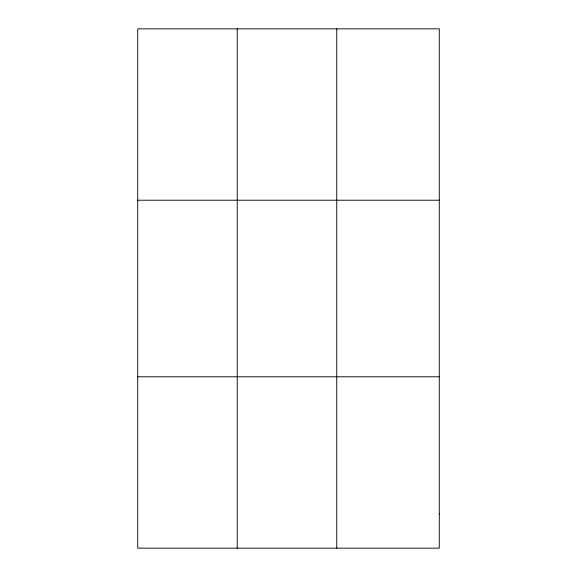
<?xml version="1.0" encoding="UTF-8"?>
<svg xmlns="http://www.w3.org/2000/svg" width="577" height="577" viewBox="0 0 577 577"><rect width="100%" height="100%" fill="white"/><g stroke="black" fill="none" stroke-linecap="round" stroke-linejoin="round"><path stroke-width="0.87" d="M237.234 548.15L237.234 28.85M336.752 548.15L336.752 28.85M137.715 200.219L439.285 200.219M137.715 376.781L439.285 376.781M439.285 513.876L439.285 548.15L137.715 548.15L137.715 28.85L439.285 28.85L439.285 513.876"/></g></svg>
